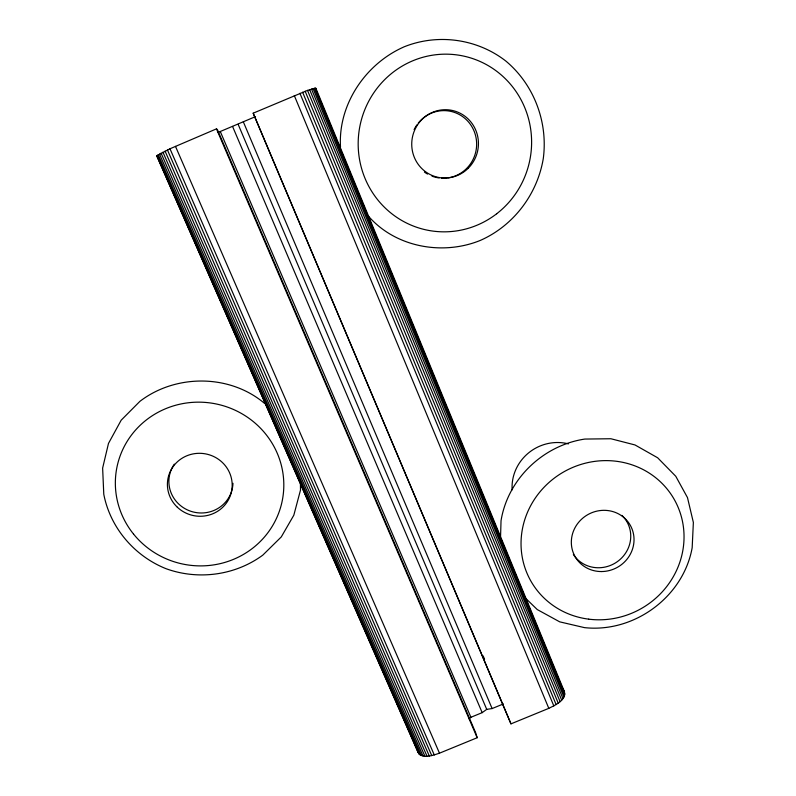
<?xml version="1.0" encoding="UTF-8"?>
<svg xmlns="http://www.w3.org/2000/svg" width="796" height="796" viewBox="0 0 796 796"><rect width="100%" height="100%" fill="white"/><g stroke="black" fill="none" stroke-linecap="round" stroke-linejoin="round"><path stroke-width="1.19" d="M156.752 155.797L417.88 752.041C422.029 759.692 433.193 755.195 439.482 753.185L477.182 737.723L475.67 732.788L217.388 129.539L216.452 128.872L169.986 148.772L156.752 155.797L419.004 754.14M500.575 536.365L501.032 520.753C507.788 478.923 543.161 445.292 584.831 439.064L610.88 438.745L635.009 444.954L657.655 457.78L675.774 476.287L687.485 497.6L693.366 522.465L692.172 547.708C683.346 597.01 634.054 633.079 584.453 627.626L559.707 621.845L537.28 609.577L526.017 598.662M315.783 90.714L315.903 88.336L315.196 88.147L307.525 90.386L253.188 113.181L510.972 723.862L548.802 708.35C555.101 705.147 565.956 700.599 564.493 691.883L315.903 88.336M469.123 718.868L470.904 717.276L482.177 712.649L486.724 709.365L492.117 708.559L503.41 703.923M367.881 215.517C394.945 247.228 442.437 255.914 480.446 240.362C513.639 225.656 537.37 194.174 543.3 158.454C548.096 122.156 534.086 84.724 505.938 61.133C477.142 38.636 437.432 33.203 403.622 47.024L403.184 47.253C365.085 64.377 337.902 104.923 340.509 147.101M218.005 132.464L255.556 116.604M264.809 403.612C230.193 374.05 175.876 373.752 139.907 401.343L121.191 420.179L108.485 443.422L102.634 468.098L103.778 494.246C110.276 527.897 134.544 556.185 166.284 568.792C198.413 580.334 235.198 575.418 262.78 555.15L281.286 536.912L293.814 515.231L300.5 490.067L300.43 484.087M253.188 113.181L510.972 723.862M560.653 684.361L564.493 691.883M162.921 152.136L427.014 756.2M161.051 153.101L424.905 756.19M159.469 153.966L423.024 755.981M158.215 154.713L421.392 755.553M157.309 155.32L420.049 754.936M175.478 146.364L439.482 753.185M169.986 148.772L434.278 754.966M167.429 149.946L431.74 755.583M165.061 151.081L429.303 755.991M220.333 131.639L470.904 717.276M216.452 128.872L477.182 737.723M232.551 126.425L482.177 712.649M243.327 121.828L492.117 708.559M238.133 124.315L486.724 709.365M483.122 655.844L484.565 659.277M294.321 95.619L548.802 708.35M305.166 91.251L558.215 703.127M302.619 92.227L556.115 704.569M299.933 93.291L553.827 705.943M315.196 88.147L564.911 694.271M314.301 88.286L564.603 695.634M313.067 88.585L563.956 697.077M311.505 89.043L562.971 698.57M309.654 89.649L561.668 700.102M307.525 90.386L560.076 701.624M417.184 748.439L417.88 752.041M621.955 515.4A31.402 29.93 -30.6 0 1 618.85 560.513A31.402 29.93 -30.6 0 1 573.369 554.513M512.136 489.868A44.407 42.705 -31.6 0 1 568.443 443.879M232.979 483.311A32.099 31.134 11.5 0 1 191.05 511.35A32.099 31.134 11.5 0 1 174.304 464.148M418.238 123.101A33.82 32.964 -79.6 0 1 472.585 127.917A33.82 32.964 -79.6 0 1 447.72 177.926M446.506 178.065A33.82 32.964 -79.6 0 1 441.571 178.175M439.143 177.946A33.82 32.964 -79.6 0 1 431.999 176.155M427.551 174.075A33.82 32.964 -79.6 0 1 424.427 172.075M414.109 129.639A33.82 32.964 -79.6 0 1 416.925 124.853M588.702 619.159A82.495 78.565 -30.5 0 0 679.008 509.52A82.495 78.565 -30.5 0 0 539.887 491.958A82.495 78.565 -30.5 0 0 588.702 619.159M601.657 571.548A31.731 30.208 -30.5 0 0 630.332 525.37A31.731 30.208 -30.5 0 0 576.065 525.897A31.731 30.208 -30.5 0 0 601.657 571.548M133.539 534.066A84.336 81.769 11.5 0 0 277.884 515.121A84.336 81.769 11.5 0 0 187.339 402.885A84.336 81.769 11.5 0 0 133.539 534.066M177.359 507.241A32.437 31.452 11.4 0 0 231.248 492.684A32.437 31.452 11.4 0 0 190.771 454.446A32.437 31.452 11.4 0 0 177.359 507.241M496.664 213.776A88.913 86.645 -79.5 0 0 479.262 61.113A88.913 86.645 -79.5 0 0 358.757 154.116A88.913 86.645 -79.5 0 0 496.664 213.776M468.436 168.036A34.188 33.323 -79.5 0 0 454.038 110.873A34.188 33.323 -79.5 0 0 412.786 152.683A34.188 33.323 -79.5 0 0 468.436 168.036"/></g></svg>
